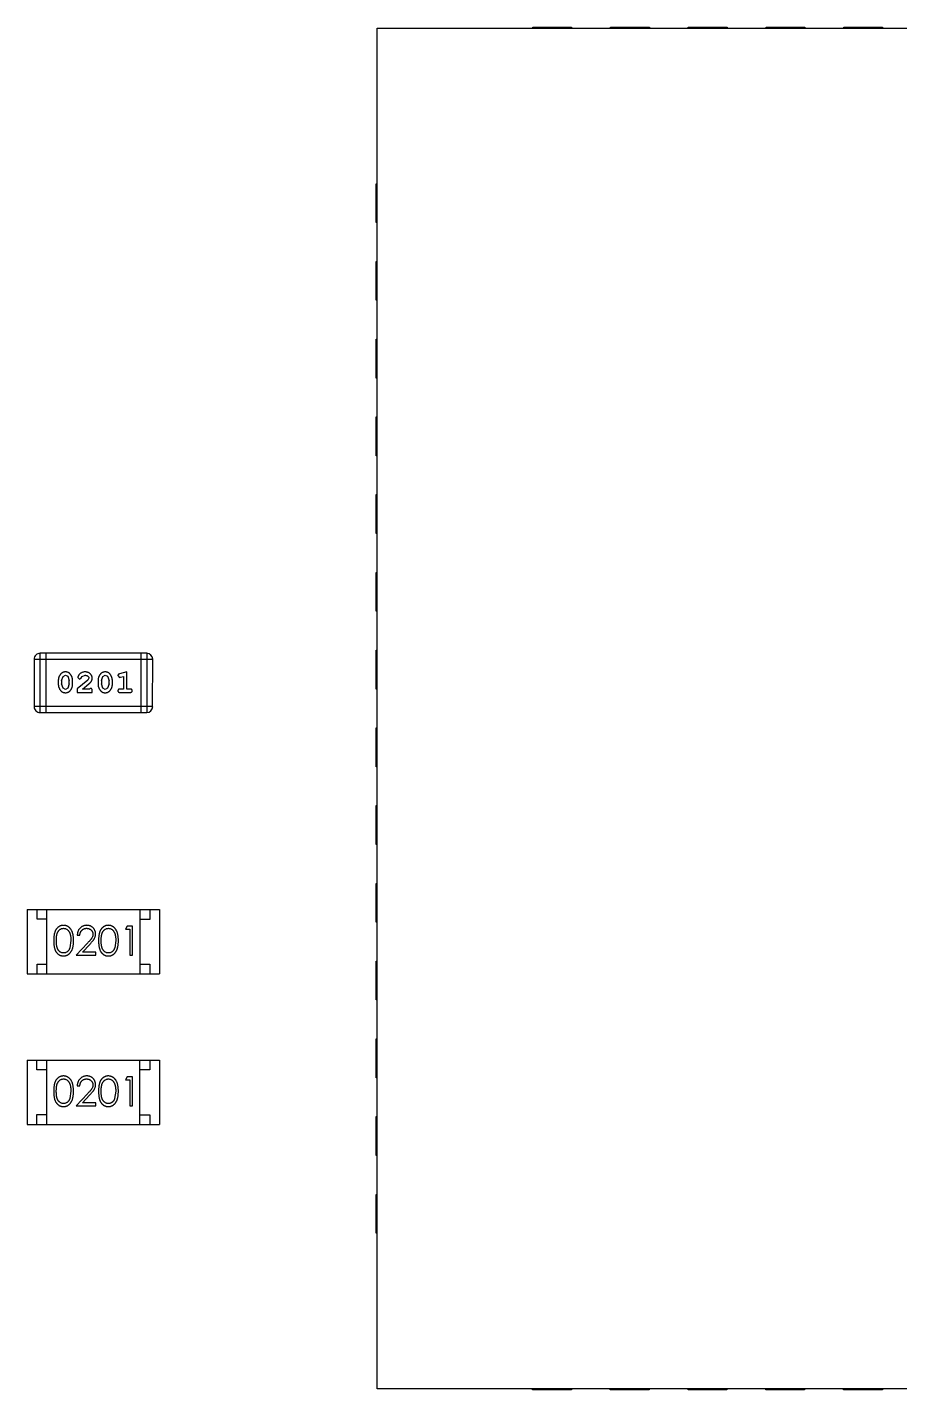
# Model space of a CAD drawing. Header units: millimetres. Extents: x 3 to 124, y -45 to 11.
# Drawn here: x 99.62 to 104.11, y -10.28 to -3.27 of the extents above; entities that cross this region are included whole.
import ezdxf

# ---------------------------------------------------------------- set-up
doc = ezdxf.new("R2010")
doc.units = ezdxf.units.MM
doc.header["$LTSCALE"] = 1.21
doc.header["$MEASUREMENT"] = 0
doc.layers.get('0').update_dxf_attribs({"linetype": 'CONTINUOUS'})

msp = doc.modelspace()

# ---------------------------------------------------------------- linework, layer by layer
at = {"color": 6, "linetype": 'Continuous'}
for p, q in [((101.4171, -10.2785), (101.4184, -3.2785)), ((101.4184, -3.2785), (108.4184, -3.2797)), ((102.2184, -3.2786), (102.2184, -3.2736)), ((102.2184, -3.2736), (102.4184, -3.2737)), ((102.4184, -3.2737), (102.4184, -3.2787)), ((102.6184, -3.2787), (102.6184, -3.2737)), ((102.6184, -3.2737), (102.8184, -3.2737)), ((102.8184, -3.2737), (102.8184, -3.2787)), ((103.0184, -3.2788), (103.0184, -3.2738)), ((103.0184, -3.2738), (103.2184, -3.2738)), ((103.2184, -3.2738), (103.2184, -3.2788)), ((103.4184, -3.2788), (103.4184, -3.2738)), ((103.4184, -3.2738), (103.6184, -3.2739)), ((103.6184, -3.2739), (103.6184, -3.2789)), ((103.8184, -3.2789), (103.8184, -3.2739)), ((103.8184, -3.2739), (104.0184, -3.2739)), ((104.0184, -3.2739), (104.0184, -3.2789)), ((101.4132, -4.2785), (101.4133, -4.0785)), ((101.4133, -4.0785), (101.4183, -4.0785)), ((101.4182, -4.2785), (101.4132, -4.2785)), ((101.4132, -4.6785), (101.4132, -4.4785)), ((101.4132, -4.4785), (101.4182, -4.4785)), ((101.4182, -4.6785), (101.4132, -4.6785)), ((101.4131, -5.0785), (101.4131, -4.8785)), ((101.4131, -4.8785), (101.4181, -4.8785)), ((101.4181, -5.0785), (101.4131, -5.0785)), ((101.413, -5.4785), (101.4131, -5.2785)), ((101.4131, -5.2785), (101.4181, -5.2785)), ((101.418, -5.4785), (101.413, -5.4785)), ((101.4129, -5.8785), (101.413, -5.6785)), ((101.413, -5.6785), (101.418, -5.6785)), ((101.4179, -5.8785), (101.4129, -5.8785)), ((101.4129, -6.2785), (101.4129, -6.0785)), ((101.4129, -6.0785), (101.4179, -6.0785)), ((101.4179, -6.2785), (101.4129, -6.2785)), ((99.6836, -6.7996), (99.6837, -6.4948)), ((100.2323, -6.4949), (99.6837, -6.4948)), ((99.7141, -6.7996), (99.7142, -6.4948)), ((100.2018, -6.4949), (100.2018, -6.7997)), ((100.2323, -6.4949), (100.2323, -6.7997)), ((101.4128, -6.6785), (101.4128, -6.4785)), ((101.4128, -6.4785), (101.4178, -6.4785)), ((99.6532, -6.5253), (99.6531, -6.7691)), ((99.6532, -6.5253), (100.2628, -6.5254)), ((100.2627, -6.7692), (100.2628, -6.5254)), ((99.7771, -6.6352), (99.7771, -6.653)), ((99.7944, -6.6355), (99.8016, -6.6137)), ((99.7944, -6.6355), (99.7944, -6.6527)), ((99.802, -6.675), (99.7944, -6.6527)), ((99.8016, -6.6137), (99.814, -6.6079)), ((99.814, -6.6079), (99.8261, -6.6132)), ((99.8261, -6.6132), (99.8337, -6.6355)), ((99.8337, -6.6527), (99.8264, -6.6745)), ((99.8337, -6.6527), (99.8337, -6.6355)), ((99.851, -6.653), (99.851, -6.6352)), ((99.9296, -6.6322), (99.8746, -6.6771)), ((99.8777, -6.6199), (99.8866, -6.6284)), ((99.8866, -6.6284), (99.895, -6.6218)), ((99.895, -6.6218), (99.9, -6.6133)), ((99.9, -6.6133), (99.9149, -6.6079)), ((99.9013, -6.6787), (99.9349, -6.6517)), ((99.9344, -6.6225), (99.9296, -6.6322)), ((99.9816, -6.6352), (99.9816, -6.653)), ((99.9989, -6.6355), (100.0061, -6.6137)), ((99.9989, -6.6355), (99.9989, -6.6527)), ((100.0065, -6.675), (99.9989, -6.6527)), ((100.0061, -6.6137), (100.0185, -6.6079)), ((100.0185, -6.6079), (100.0306, -6.6132)), ((100.0306, -6.6132), (100.0382, -6.6355)), ((100.0382, -6.6527), (100.0309, -6.6745)), ((100.0382, -6.6527), (100.0382, -6.6355)), ((100.0555, -6.653), (100.0555, -6.6353)), ((100.0838, -6.6097), (100.0917, -6.619)), ((100.0917, -6.619), (100.0971, -6.6179)), ((100.1295, -6.5907), (100.0929, -6.6005)), ((100.0971, -6.6179), (100.1121, -6.6138)), ((100.1121, -6.6138), (100.1121, -6.6787)), ((100.1294, -6.6788), (100.1295, -6.5907)), ((99.8141, -6.6803), (99.802, -6.675)), ((99.8264, -6.6745), (99.8141, -6.6803)), ((99.8746, -6.6771), (99.8746, -6.696)), ((99.8746, -6.696), (99.9517, -6.696)), ((99.9375, -6.6787), (99.9013, -6.6787)), ((99.943, -6.6756), (99.9375, -6.6787)), ((99.9517, -6.696), (99.9517, -6.6882)), ((100.0186, -6.6803), (100.0065, -6.675)), ((100.0309, -6.6745), (100.0186, -6.6803)), ((100.1121, -6.6787), (100.0948, -6.6787)), ((100.0948, -6.696), (100.1467, -6.6961)), ((100.1467, -6.6788), (100.1294, -6.6788)), ((101.4178, -6.6785), (101.4128, -6.6785)), ((100.2627, -6.7692), (99.6531, -6.7691)), ((99.6836, -6.7996), (100.2323, -6.7997)), ((101.4127, -7.0785), (101.4128, -6.8785)), ((101.4128, -6.8785), (101.4178, -6.8785)), ((101.4177, -7.0785), (101.4127, -7.0785)), ((101.4127, -7.4785), (101.4127, -7.2785)), ((101.4127, -7.2785), (101.4177, -7.2785)), ((101.4177, -7.4785), (101.4127, -7.4785)), ((101.4126, -7.8785), (101.4126, -7.6785)), ((101.4126, -7.6785), (101.4176, -7.6785)), ((99.6176, -7.8135), (99.6176, -8.1435)), ((99.6176, -7.8135), (100.2976, -7.8136)), ((99.6676, -7.8635), (99.6676, -7.8135)), ((99.7176, -8.1435), (99.7176, -7.8135)), ((100.1976, -8.1436), (100.1976, -7.8136)), ((100.2476, -7.8136), (100.2476, -7.8636)), ((100.2976, -7.8136), (100.2976, -8.1436)), ((99.7176, -7.8635), (99.6676, -7.8635)), ((100.1317, -7.8983), (100.1229, -7.9137)), ((100.1229, -7.9137), (100.146, -7.9137)), ((100.1594, -7.8983), (100.1317, -7.8983)), ((100.146, -7.9137), (100.1459, -8.0483)), ((100.1594, -8.0483), (100.1594, -7.8983)), ((100.2476, -7.8636), (100.1976, -7.8636)), ((101.4176, -7.8785), (101.4126, -7.8785)), ((99.8421, -7.9733), (99.8364, -8.011)), ((99.9272, -7.9862), (99.869, -8.0483)), ((99.8748, -7.9444), (99.8883, -7.9444)), ((100.0729, -7.9733), (100.0672, -8.011)), ((99.869, -8.0483), (99.9709, -8.0483)), ((99.9011, -8.0329), (99.9387, -7.9928)), ((99.9709, -8.0329), (99.9011, -8.0329)), ((99.9709, -8.0483), (99.9709, -8.0329)), ((100.1459, -8.0483), (100.1594, -8.0483)), ((99.6676, -8.1435), (99.6676, -8.0935)), ((99.6676, -8.0935), (99.7176, -8.0935)), ((100.1976, -8.0936), (100.2476, -8.0936)), ((100.2476, -8.0936), (100.2476, -8.1436)), ((101.4125, -8.2785), (101.4125, -8.0785)), ((101.4125, -8.0785), (101.4175, -8.0785)), ((99.6176, -8.1435), (100.2976, -8.1436)), ((101.4175, -8.2785), (101.4125, -8.2785)), ((101.4124, -8.6785), (101.4125, -8.4785)), ((101.4125, -8.4785), (101.4175, -8.4785)), ((99.6175, -8.5885), (99.6174, -8.9185)), ((99.6175, -8.5885), (100.2975, -8.5886)), ((99.6675, -8.6385), (99.6675, -8.5885)), ((99.7174, -8.9185), (99.7175, -8.5885)), ((100.1974, -8.9186), (100.1975, -8.5886)), ((100.2475, -8.5886), (100.2475, -8.6386)), ((100.2975, -8.5886), (100.2974, -8.9186)), ((99.7175, -8.6385), (99.6675, -8.6385)), ((100.1315, -8.6733), (100.1227, -8.6887)), ((100.1227, -8.6887), (100.1458, -8.6887)), ((100.1593, -8.6733), (100.1315, -8.6733)), ((100.1458, -8.6887), (100.1458, -8.8233)), ((100.1593, -8.8233), (100.1593, -8.6733)), ((100.2475, -8.6386), (100.1975, -8.6386)), ((101.4174, -8.6785), (101.4124, -8.6785)), ((99.842, -8.7482), (99.8363, -8.786)), ((99.9271, -8.7612), (99.8689, -8.8233)), ((99.8747, -8.7194), (99.8881, -8.7194)), ((100.0727, -8.7483), (100.067, -8.786)), ((99.8689, -8.8233), (99.9708, -8.8233)), ((99.901, -8.8079), (99.9385, -8.7678)), ((99.9708, -8.8079), (99.901, -8.8079)), ((99.9708, -8.8233), (99.9708, -8.8079)), ((100.1458, -8.8233), (100.1593, -8.8233)), ((99.6674, -8.9185), (99.6674, -8.8685)), ((99.6674, -8.8685), (99.7174, -8.8685)), ((100.1974, -8.8686), (100.2474, -8.8686)), ((100.2474, -8.8686), (100.2474, -8.9186)), ((101.4124, -9.0785), (101.4124, -8.8785)), ((101.4124, -8.8785), (101.4174, -8.8785)), ((99.6174, -8.9185), (100.2974, -8.9186)), ((101.4174, -9.0785), (101.4124, -9.0785)), ((101.4123, -9.4785), (101.4123, -9.2785)), ((101.4123, -9.2785), (101.4173, -9.2785)), ((101.4173, -9.4785), (101.4123, -9.4785)), ((108.4171, -10.2797), (101.4171, -10.2785)), ((102.2171, -10.2836), (102.2171, -10.2786)), ((102.4171, -10.2837), (102.2171, -10.2836)), ((102.4171, -10.2787), (102.4171, -10.2837)), ((102.6171, -10.2837), (102.6171, -10.2787)), ((102.8171, -10.2837), (102.6171, -10.2837)), ((102.8171, -10.2787), (102.8171, -10.2837)), ((103.0171, -10.2838), (103.0171, -10.2788)), ((103.2171, -10.2838), (103.0171, -10.2838)), ((103.2171, -10.2788), (103.2171, -10.2838)), ((103.4171, -10.2838), (103.4171, -10.2788)), ((103.6171, -10.2839), (103.4171, -10.2838)), ((103.6171, -10.2789), (103.6171, -10.2839)), ((103.8171, -10.2839), (103.8171, -10.2789)), ((104.0171, -10.2839), (103.8171, -10.2839)), ((104.0171, -10.2789), (104.0171, -10.2839))]:
    msp.add_line(p, q, dxfattribs=at)
for centre, start, end in [((99.6837, -6.5253), 89.98961, 179.98961), ((100.2323, -6.5254), 359.98961, 89.98961), ((99.6836, -6.7691), 179.98961, 269.98961), ((100.2323, -6.7692), 269.98961, 359.98961)]:
    msp.add_arc(centre, 0.0305, start, end, dxfattribs=at)
for points, knots in [([(99.8139, -6.5906), (99.8124, -6.5906), (99.8096, -6.5907), (99.8055, -6.5914), (99.8017, -6.5925), (99.7981, -6.5941), (99.7948, -6.5962), (99.7918, -6.5987), (99.789, -6.6017), (99.7865, -6.6051), (99.7843, -6.6086), (99.7824, -6.6123), (99.7807, -6.616), (99.7794, -6.6198), (99.7783, -6.6236), (99.7776, -6.6274), (99.7771, -6.6313), (99.7771, -6.6339), (99.7771, -6.6352)], [0, 0, 0, 0, 0.06692, 0.130834, 0.19258, 0.252759, 0.312631, 0.373411, 0.436359, 0.501894, 0.568244, 0.632472, 0.69556, 0.757163, 0.818592, 0.878885, 0.939235, 1, 1, 1, 1]), ([(99.7771, -6.653), (99.7771, -6.654), (99.7771, -6.6562), (99.7774, -6.6593), (99.7779, -6.6625), (99.7786, -6.6656), (99.7795, -6.6686), (99.7806, -6.6716), (99.7819, -6.6746), (99.7833, -6.6774), (99.7849, -6.6802), (99.7865, -6.6827), (99.7882, -6.685), (99.7898, -6.6871), (99.7915, -6.689), (99.7932, -6.6907), (99.795, -6.6921), (99.7973, -6.6937), (99.8005, -6.6953), (99.8047, -6.6966), (99.8093, -6.6974), (99.8124, -6.6975), (99.8141, -6.6976)], [0, 0, 0, 0, 0.049886, 0.09882, 0.148132, 0.19689, 0.246038, 0.295176, 0.345305, 0.395692, 0.445312, 0.491875, 0.535813, 0.577009, 0.616081, 0.652689, 0.687585, 0.720206, 0.785062, 0.85223, 0.923759, 1, 1, 1, 1]), ([(99.851, -6.6352), (99.851, -6.6341), (99.8509, -6.632), (99.8506, -6.6288), (99.8501, -6.6257), (99.8494, -6.6226), (99.8485, -6.6195), (99.8474, -6.6165), (99.8461, -6.6135), (99.8446, -6.6107), (99.843, -6.6079), (99.8414, -6.6054), (99.8397, -6.6031), (99.8381, -6.6009), (99.8363, -6.5991), (99.8346, -6.5974), (99.8329, -6.596), (99.8305, -6.5945), (99.8274, -6.5929), (99.8232, -6.5915), (99.8187, -6.5907), (99.8155, -6.5906), (99.8139, -6.5906)], [0, 0, 0, 0, 0.049855, 0.099516, 0.148482, 0.19758, 0.246804, 0.296268, 0.346517, 0.397047, 0.446826, 0.49336, 0.537801, 0.579207, 0.617974, 0.654833, 0.689171, 0.722088, 0.786392, 0.853518, 0.924186, 1, 1, 1, 1]), ([(99.8141, -6.6976), (99.8155, -6.6975), (99.8183, -6.6975), (99.8224, -6.6967), (99.8263, -6.6956), (99.8299, -6.694), (99.8332, -6.692), (99.8362, -6.6895), (99.839, -6.6866), (99.8415, -6.6832), (99.8437, -6.6796), (99.8456, -6.6759), (99.8473, -6.6722), (99.8486, -6.6684), (99.8497, -6.6646), (99.8505, -6.6608), (99.8509, -6.6569), (99.851, -6.6543), (99.851, -6.653)], [0, 0, 0, 0, 0.067217, 0.131051, 0.19272, 0.252824, 0.312745, 0.373449, 0.436041, 0.501494, 0.567761, 0.632087, 0.695096, 0.757109, 0.817993, 0.878657, 0.939311, 1, 1, 1, 1]), ([(99.915, -6.5906), (99.9133, -6.5907), (99.91, -6.5908), (99.905, -6.5916), (99.9003, -6.5931), (99.8958, -6.5951), (99.8916, -6.5975), (99.888, -6.6004), (99.8848, -6.6036), (99.8823, -6.6072), (99.8804, -6.6107), (99.8789, -6.6141), (99.878, -6.6171), (99.8778, -6.619), (99.8777, -6.6199)], [0, 0, 0, 0, 0.098286, 0.193983, 0.289056, 0.384352, 0.477435, 0.566197, 0.652355, 0.737986, 0.818188, 0.887401, 0.94802, 1, 1, 1, 1]), ([(99.9149, -6.6079), (99.9163, -6.608), (99.919, -6.608), (99.9228, -6.6089), (99.9262, -6.6103), (99.9291, -6.6122), (99.9314, -6.6145), (99.9331, -6.6169), (99.9342, -6.6196), (99.9343, -6.6215), (99.9344, -6.6225)], [0, 0, 0, 0, 0.156344, 0.299348, 0.4327, 0.561, 0.682299, 0.791883, 0.89611, 1, 1, 1, 1]), ([(99.9517, -6.6234), (99.9516, -6.6223), (99.9516, -6.6201), (99.9511, -6.6168), (99.9503, -6.6137), (99.9492, -6.6108), (99.9477, -6.6079), (99.9459, -6.6052), (99.9438, -6.6026), (99.9414, -6.6002), (99.9388, -6.5979), (99.9359, -6.596), (99.9329, -6.5943), (99.9297, -6.5929), (99.9262, -6.5919), (99.9227, -6.5911), (99.9189, -6.5907), (99.9163, -6.5906), (99.915, -6.5906)], [0, 0, 0, 0, 0.060981, 0.120256, 0.178148, 0.236115, 0.293993, 0.352864, 0.413358, 0.476056, 0.539296, 0.602396, 0.665116, 0.728325, 0.792919, 0.859317, 0.928302, 1, 1, 1, 1]), ([(99.9349, -6.6517), (99.9358, -6.6509), (99.9375, -6.6494), (99.9399, -6.6472), (99.942, -6.6451), (99.9438, -6.6431), (99.9454, -6.6412), (99.9468, -6.6395), (99.9479, -6.6378), (99.949, -6.6358), (99.9501, -6.6332), (99.951, -6.6301), (99.9516, -6.6268), (99.9516, -6.6245), (99.9517, -6.6234)], [0, 0, 0, 0, 0.103002, 0.197728, 0.285279, 0.365235, 0.437224, 0.502446, 0.560545, 0.611446, 0.707576, 0.80349, 0.900532, 1, 1, 1, 1]), ([(100.0184, -6.5906), (100.0169, -6.5907), (100.0141, -6.5907), (100.01, -6.5915), (100.0062, -6.5926), (100.0026, -6.5942), (99.9993, -6.5962), (99.9963, -6.5987), (99.9935, -6.6017), (99.991, -6.6051), (99.9888, -6.6087), (99.9869, -6.6124), (99.9852, -6.6161), (99.9839, -6.6198), (99.9828, -6.6236), (99.9821, -6.6275), (99.9816, -6.6313), (99.9816, -6.6339), (99.9816, -6.6352)], [0, 0, 0, 0, 0.06692, 0.130834, 0.19258, 0.252759, 0.312631, 0.373411, 0.436359, 0.501894, 0.568244, 0.632472, 0.69556, 0.757163, 0.818592, 0.878885, 0.939235, 1, 1, 1, 1]), ([(99.9816, -6.653), (99.9816, -6.6541), (99.9816, -6.6562), (99.9819, -6.6594), (99.9824, -6.6625), (99.9831, -6.6656), (99.984, -6.6686), (99.9851, -6.6716), (99.9864, -6.6746), (99.9878, -6.6775), (99.9894, -6.6802), (99.991, -6.6827), (99.9927, -6.6851), (99.9943, -6.6872), (99.996, -6.689), (99.9977, -6.6907), (99.9995, -6.6921), (100.0018, -6.6937), (100.005, -6.6953), (100.0092, -6.6966), (100.0138, -6.6975), (100.017, -6.6976), (100.0186, -6.6976)], [0, 0, 0, 0, 0.049886, 0.09882, 0.148132, 0.19689, 0.246038, 0.295176, 0.345305, 0.395692, 0.445312, 0.491875, 0.535813, 0.577009, 0.616081, 0.652689, 0.687585, 0.720206, 0.785062, 0.85223, 0.923759, 1, 1, 1, 1]), ([(100.0555, -6.6353), (100.0555, -6.6342), (100.0554, -6.632), (100.0552, -6.6288), (100.0546, -6.6257), (100.0539, -6.6226), (100.053, -6.6196), (100.0519, -6.6165), (100.0506, -6.6136), (100.0491, -6.6107), (100.0475, -6.608), (100.0459, -6.6054), (100.0442, -6.6031), (100.0426, -6.601), (100.0409, -6.5991), (100.0392, -6.5975), (100.0374, -6.5961), (100.0351, -6.5945), (100.0319, -6.5929), (100.0277, -6.5916), (100.0232, -6.5908), (100.02, -6.5907), (100.0184, -6.5906)], [0, 0, 0, 0, 0.049855, 0.099516, 0.148482, 0.19758, 0.246804, 0.296268, 0.346517, 0.397047, 0.446826, 0.49336, 0.537801, 0.579207, 0.617974, 0.654833, 0.689171, 0.722088, 0.786392, 0.853518, 0.924186, 1, 1, 1, 1]), ([(100.0186, -6.6976), (100.02, -6.6976), (100.0229, -6.6975), (100.027, -6.6968), (100.0308, -6.6957), (100.0344, -6.6941), (100.0377, -6.6921), (100.0407, -6.6895), (100.0435, -6.6866), (100.046, -6.6832), (100.0482, -6.6796), (100.0501, -6.6759), (100.0518, -6.6722), (100.0532, -6.6685), (100.0542, -6.6646), (100.055, -6.6608), (100.0554, -6.6569), (100.0555, -6.6543), (100.0555, -6.653)], [0, 0, 0, 0, 0.067217, 0.131051, 0.19272, 0.252824, 0.312745, 0.373449, 0.436041, 0.501494, 0.567761, 0.632087, 0.695096, 0.757109, 0.817993, 0.878657, 0.939311, 1, 1, 1, 1]), ([(100.0929, -6.6005), (100.092, -6.6008), (100.0905, -6.6013), (100.0884, -6.6021), (100.0867, -6.603), (100.0856, -6.604), (100.0848, -6.6052), (100.0842, -6.6066), (100.0839, -6.6081), (100.0838, -6.6091), (100.0838, -6.6097)], [0, 0, 0, 0, 0.187321, 0.344927, 0.475328, 0.579604, 0.674244, 0.773631, 0.882025, 1, 1, 1, 1]), ([(99.9517, -6.6882), (99.9516, -6.6871), (99.9516, -6.6851), (99.9512, -6.6824), (99.9505, -6.6802), (99.9494, -6.6784), (99.9481, -6.6771), (99.9466, -6.6762), (99.9449, -6.6757), (99.9437, -6.6756), (99.943, -6.6756)], [0, 0, 0, 0, 0.1844, 0.34094, 0.473574, 0.586824, 0.690029, 0.789175, 0.890445, 1, 1, 1, 1]), ([(100.0948, -6.6787), (100.0939, -6.6788), (100.0922, -6.6788), (100.0899, -6.6793), (100.088, -6.68), (100.0864, -6.6811), (100.0853, -6.6824), (100.0844, -6.6839), (100.0839, -6.6856), (100.0838, -6.6868), (100.0838, -6.6874)], [0, 0, 0, 0, 0.169102, 0.317658, 0.446239, 0.563118, 0.671828, 0.776546, 0.884858, 1, 1, 1, 1]), ([(100.0838, -6.6874), (100.0838, -6.688), (100.0839, -6.6892), (100.0844, -6.6909), (100.0852, -6.6924), (100.0864, -6.6937), (100.088, -6.6948), (100.0899, -6.6955), (100.0922, -6.696), (100.0939, -6.696), (100.0948, -6.696)], [0, 0, 0, 0, 0.115051, 0.223278, 0.329269, 0.437893, 0.554681, 0.682591, 0.83103, 1, 1, 1, 1]), ([(100.1577, -6.6874), (100.1577, -6.6868), (100.1577, -6.6856), (100.1572, -6.6839), (100.1563, -6.6824), (100.1551, -6.6811), (100.1536, -6.68), (100.1516, -6.6793), (100.1493, -6.6788), (100.1476, -6.6788), (100.1467, -6.6788)], [0, 0, 0, 0, 0.11517, 0.223509, 0.328254, 0.438012, 0.553651, 0.682263, 0.830856, 1, 1, 1, 1]), ([(100.1467, -6.6961), (100.1476, -6.696), (100.1493, -6.696), (100.1516, -6.6955), (100.1536, -6.6948), (100.1551, -6.6937), (100.1563, -6.6924), (100.1571, -6.6909), (100.1577, -6.6892), (100.1577, -6.688), (100.1577, -6.6874)], [0, 0, 0, 0, 0.169012, 0.317488, 0.445429, 0.560977, 0.67065, 0.776666, 0.88492, 1, 1, 1, 1]), ([(99.8038, -7.8944), (99.8026, -7.8944), (99.8003, -7.8945), (99.7968, -7.8949), (99.7935, -7.8955), (99.7902, -7.8965), (99.787, -7.8976), (99.7838, -7.8991), (99.7808, -7.9008), (99.7779, -7.9027), (99.7751, -7.905), (99.7724, -7.9074), (99.7699, -7.9101), (99.7676, -7.9131), (99.7654, -7.9163), (99.7634, -7.9197), (99.7616, -7.9234), (99.7599, -7.9274), (99.7584, -7.9317), (99.7572, -7.9364), (99.756, -7.9415), (99.7552, -7.9471), (99.7545, -7.953), (99.754, -7.9594), (99.7537, -7.9662), (99.7537, -7.9709), (99.7536, -7.9733)], [0, 0, 0, 0, 0.033742, 0.066533, 0.099153, 0.13154, 0.164087, 0.196563, 0.229707, 0.263315, 0.297504, 0.331686, 0.366482, 0.4021, 0.438958, 0.476748, 0.515985, 0.556589, 0.599519, 0.645765, 0.695487, 0.748721, 0.805687, 0.866754, 0.931405, 1, 1, 1, 1]), ([(99.7671, -7.9732), (99.7671, -7.9712), (99.7671, -7.9673), (99.7674, -7.9617), (99.7677, -7.9564), (99.7682, -7.9515), (99.7688, -7.9469), (99.7697, -7.9428), (99.7706, -7.9391), (99.7717, -7.9356), (99.7729, -7.9325), (99.7743, -7.9296), (99.7758, -7.9269), (99.7774, -7.9244), (99.7791, -7.9221), (99.781, -7.92), (99.7831, -7.918), (99.7859, -7.9158), (99.7897, -7.9134), (99.7944, -7.9113), (99.7993, -7.91), (99.8026, -7.9099), (99.8043, -7.9098)], [0, 0, 0, 0, 0.073302, 0.142286, 0.206253, 0.266017, 0.321612, 0.372532, 0.419497, 0.462398, 0.502825, 0.541489, 0.579034, 0.615143, 0.650298, 0.684912, 0.718701, 0.752189, 0.817245, 0.879117, 0.939613, 1, 1, 1, 1]), ([(99.8556, -7.9733), (99.8555, -7.971), (99.8555, -7.9665), (99.8552, -7.96), (99.8547, -7.9538), (99.8539, -7.9479), (99.853, -7.9424), (99.8518, -7.9373), (99.8504, -7.9326), (99.8488, -7.9281), (99.847, -7.9241), (99.8451, -7.9202), (99.8429, -7.9167), (99.8407, -7.9133), (99.8383, -7.9103), (99.8357, -7.9075), (99.833, -7.905), (99.8301, -7.9028), (99.8272, -7.9008), (99.8241, -7.8991), (99.8209, -7.8976), (99.8176, -7.8965), (99.8143, -7.8955), (99.8109, -7.8949), (99.8074, -7.8945), (99.805, -7.8944), (99.8038, -7.8944)], [0, 0, 0, 0, 0.065278, 0.127205, 0.186168, 0.241675, 0.294115, 0.343609, 0.390387, 0.434463, 0.476646, 0.517002, 0.555936, 0.593716, 0.630057, 0.665601, 0.700745, 0.734917, 0.768681, 0.802087, 0.834849, 0.867433, 0.900138, 0.932806, 0.966212, 1, 1, 1, 1]), ([(99.8043, -7.9098), (99.8059, -7.9099), (99.8092, -7.91), (99.814, -7.9113), (99.8187, -7.9134), (99.8224, -7.9158), (99.8253, -7.9181), (99.8273, -7.9201), (99.8293, -7.9223), (99.8311, -7.9248), (99.8328, -7.9275), (99.8343, -7.9304), (99.8358, -7.9336), (99.8371, -7.937), (99.8383, -7.9407), (99.8394, -7.9446), (99.8402, -7.9488), (99.8409, -7.9532), (99.8414, -7.9579), (99.8419, -7.9628), (99.842, -7.9679), (99.8421, -7.9715), (99.8421, -7.9733)], [0, 0, 0, 0, 0.059689, 0.119507, 0.181075, 0.246162, 0.279894, 0.314468, 0.350403, 0.387474, 0.426147, 0.466624, 0.508745, 0.553328, 0.600058, 0.649177, 0.700552, 0.754894, 0.811825, 0.871514, 0.934319, 1, 1, 1, 1]), ([(99.9237, -7.8944), (99.9221, -7.8945), (99.9188, -7.8945), (99.9139, -7.8952), (99.9093, -7.8963), (99.9049, -7.8978), (99.9007, -7.8999), (99.8966, -7.9023), (99.8928, -7.9051), (99.8893, -7.9084), (99.886, -7.912), (99.8831, -7.9159), (99.8807, -7.9201), (99.8787, -7.9245), (99.877, -7.9291), (99.8759, -7.934), (99.8751, -7.9391), (99.8749, -7.9426), (99.8748, -7.9444)], [0, 0, 0, 0, 0.06445, 0.126725, 0.187421, 0.247417, 0.306749, 0.366595, 0.427749, 0.490235, 0.553031, 0.614805, 0.676505, 0.738096, 0.801021, 0.864897, 0.931209, 1, 1, 1, 1]), ([(99.8883, -7.9444), (99.8884, -7.9431), (99.8886, -7.9405), (99.8894, -7.9367), (99.8903, -7.9331), (99.8916, -7.9298), (99.8931, -7.9267), (99.8948, -7.9239), (99.8968, -7.9212), (99.8991, -7.9189), (99.9015, -7.9167), (99.9042, -7.9149), (99.9069, -7.9133), (99.9099, -7.912), (99.9129, -7.911), (99.9162, -7.9103), (99.9196, -7.9099), (99.9219, -7.9098), (99.923, -7.9098)], [0, 0, 0, 0, 0.073648, 0.143686, 0.210962, 0.275557, 0.338064, 0.399311, 0.4594, 0.51934, 0.579024, 0.637809, 0.695959, 0.754122, 0.813113, 0.873453, 0.935561, 1, 1, 1, 1]), ([(99.923, -7.9098), (99.9242, -7.9098), (99.9264, -7.9099), (99.9296, -7.9103), (99.9327, -7.911), (99.9357, -7.912), (99.9385, -7.9133), (99.9412, -7.9148), (99.9438, -7.9167), (99.9462, -7.9188), (99.9484, -7.921), (99.9503, -7.9235), (99.9519, -7.926), (99.9533, -7.9286), (99.9543, -7.9314), (99.955, -7.9342), (99.9555, -7.9372), (99.9555, -7.9392), (99.9556, -7.9402)], [0, 0, 0, 0, 0.068027, 0.133505, 0.19695, 0.26027, 0.322741, 0.384982, 0.448465, 0.513424, 0.578224, 0.640011, 0.700094, 0.760067, 0.819012, 0.877878, 0.938035, 1, 1, 1, 1]), ([(99.969, -7.939), (99.969, -7.9375), (99.9689, -7.9346), (99.9683, -7.9303), (99.9673, -7.9262), (99.966, -7.9221), (99.9642, -7.9183), (99.962, -7.9146), (99.9595, -7.911), (99.9565, -7.9077), (99.9533, -7.9045), (99.9498, -7.9019), (99.9461, -7.8996), (99.9421, -7.8976), (99.9378, -7.8962), (99.9333, -7.8952), (99.9286, -7.8945), (99.9254, -7.8945), (99.9237, -7.8944)], [0, 0, 0, 0, 0.06271, 0.123347, 0.183401, 0.242828, 0.302097, 0.36242, 0.423725, 0.487032, 0.550491, 0.612709, 0.674265, 0.73617, 0.799211, 0.863483, 0.930525, 1, 1, 1, 1]), ([(100.0346, -7.8944), (100.0334, -7.8945), (100.0311, -7.8945), (100.0276, -7.8949), (100.0242, -7.8956), (100.0209, -7.8965), (100.0177, -7.8977), (100.0146, -7.8991), (100.0116, -7.9008), (100.0086, -7.9028), (100.0058, -7.905), (100.0031, -7.9075), (100.0007, -7.9102), (99.9984, -7.9131), (99.9962, -7.9163), (99.9942, -7.9198), (99.9924, -7.9235), (99.9907, -7.9275), (99.9892, -7.9318), (99.9879, -7.9365), (99.9868, -7.9416), (99.986, -7.9471), (99.9853, -7.9531), (99.9848, -7.9595), (99.9845, -7.9663), (99.9844, -7.9709), (99.9844, -7.9733)], [0, 0, 0, 0, 0.033742, 0.066533, 0.099153, 0.13154, 0.164087, 0.196563, 0.229707, 0.263315, 0.297504, 0.331686, 0.366482, 0.4021, 0.438958, 0.476748, 0.515985, 0.556589, 0.599519, 0.645765, 0.695487, 0.748721, 0.805687, 0.866754, 0.931405, 1, 1, 1, 1]), ([(99.9979, -7.9733), (99.9979, -7.9713), (99.9979, -7.9674), (99.9982, -7.9617), (99.9985, -7.9564), (99.999, -7.9515), (99.9996, -7.947), (100.0004, -7.9429), (100.0013, -7.9391), (100.0024, -7.9357), (100.0037, -7.9326), (100.005, -7.9297), (100.0065, -7.927), (100.0082, -7.9245), (100.0099, -7.9221), (100.0118, -7.92), (100.0138, -7.9181), (100.0167, -7.9158), (100.0204, -7.9135), (100.0251, -7.9113), (100.03, -7.9101), (100.0334, -7.9099), (100.035, -7.9098)], [0, 0, 0, 0, 0.073302, 0.142286, 0.206253, 0.266017, 0.321612, 0.372532, 0.419497, 0.462398, 0.502825, 0.541489, 0.579034, 0.615143, 0.650298, 0.684912, 0.718701, 0.752189, 0.817245, 0.879117, 0.939613, 1, 1, 1, 1]), ([(100.0863, -7.9734), (100.0863, -7.9711), (100.0863, -7.9666), (100.086, -7.96), (100.0854, -7.9538), (100.0847, -7.9479), (100.0837, -7.9425), (100.0826, -7.9373), (100.0812, -7.9326), (100.0796, -7.9282), (100.0777, -7.9241), (100.0758, -7.9202), (100.0737, -7.9167), (100.0715, -7.9134), (100.0691, -7.9104), (100.0665, -7.9076), (100.0638, -7.9051), (100.0609, -7.9028), (100.0579, -7.9008), (100.0548, -7.8991), (100.0517, -7.8977), (100.0484, -7.8965), (100.0451, -7.8956), (100.0416, -7.8949), (100.0381, -7.8945), (100.0358, -7.8945), (100.0346, -7.8944)], [0, 0, 0, 0, 0.065278, 0.127205, 0.186168, 0.241675, 0.294115, 0.343609, 0.390387, 0.434463, 0.476646, 0.517002, 0.555936, 0.593716, 0.630057, 0.665601, 0.700745, 0.734917, 0.768681, 0.802087, 0.834849, 0.867433, 0.900138, 0.932806, 0.966212, 1, 1, 1, 1]), ([(100.035, -7.9098), (100.0367, -7.9099), (100.0399, -7.9101), (100.0448, -7.9113), (100.0495, -7.9135), (100.0532, -7.9158), (100.0561, -7.9181), (100.0581, -7.9201), (100.0601, -7.9223), (100.0619, -7.9248), (100.0636, -7.9275), (100.0651, -7.9305), (100.0666, -7.9336), (100.0679, -7.9371), (100.069, -7.9407), (100.0701, -7.9446), (100.0709, -7.9488), (100.0717, -7.9532), (100.0722, -7.9579), (100.0726, -7.9628), (100.0728, -7.968), (100.0728, -7.9715), (100.0729, -7.9733)], [0, 0, 0, 0, 0.059689, 0.119507, 0.181075, 0.246162, 0.279894, 0.314468, 0.350403, 0.387474, 0.426147, 0.466624, 0.508745, 0.553328, 0.600058, 0.649177, 0.700552, 0.754894, 0.811825, 0.871514, 0.934319, 1, 1, 1, 1]), ([(99.7536, -7.9733), (99.7537, -7.9757), (99.7537, -7.9803), (99.754, -7.9871), (99.7545, -7.9934), (99.7552, -7.9994), (99.7561, -8.0049), (99.7572, -8.0101), (99.7585, -8.0148), (99.76, -8.0191), (99.7617, -8.0231), (99.7635, -8.0268), (99.7656, -8.0303), (99.7677, -8.0335), (99.77, -8.0365), (99.7725, -8.0392), (99.7752, -8.0417), (99.778, -8.0439), (99.7809, -8.0458), (99.7839, -8.0475), (99.787, -8.0489), (99.7902, -8.05), (99.7934, -8.051), (99.7968, -8.0516), (99.8003, -8.052), (99.8026, -8.0521), (99.8038, -8.0521)], [0, 0, 0, 0, 0.068113, 0.132564, 0.193427, 0.250218, 0.303569, 0.353576, 0.400235, 0.443586, 0.484619, 0.524292, 0.56238, 0.599049, 0.63494, 0.669782, 0.704009, 0.737842, 0.771098, 0.803896, 0.836415, 0.868639, 0.900715, 0.933378, 0.966213, 1, 1, 1, 1]), ([(99.8042, -8.0367), (99.8026, -8.0366), (99.7993, -8.0365), (99.7944, -8.0352), (99.7897, -8.0331), (99.7859, -8.0307), (99.783, -8.0284), (99.781, -8.0265), (99.7791, -8.0243), (99.7773, -8.022), (99.7757, -8.0195), (99.7742, -8.0168), (99.7729, -8.0139), (99.7716, -8.0108), (99.7705, -8.0074), (99.7696, -8.0036), (99.7689, -7.9995), (99.7682, -7.9949), (99.7677, -7.9901), (99.7674, -7.9848), (99.7671, -7.9791), (99.7671, -7.9752), (99.7671, -7.9732)], [0, 0, 0, 0, 0.060034, 0.120278, 0.182348, 0.247919, 0.281641, 0.315701, 0.350322, 0.385703, 0.421819, 0.459196, 0.497866, 0.538301, 0.58121, 0.628183, 0.679403, 0.734699, 0.794074, 0.858416, 0.927049, 1, 1, 1, 1]), ([(99.8038, -8.0521), (99.805, -8.0521), (99.8073, -8.052), (99.8109, -8.0516), (99.8143, -8.0509), (99.8176, -8.05), (99.8209, -8.0488), (99.8241, -8.0474), (99.8272, -8.0456), (99.8302, -8.0436), (99.8331, -8.0414), (99.8358, -8.0388), (99.8384, -8.0361), (99.8408, -8.033), (99.8431, -8.0297), (99.8452, -8.0261), (99.8471, -8.0223), (99.8489, -8.0183), (99.8505, -8.0139), (99.8518, -8.0091), (99.853, -8.0041), (99.8539, -7.9986), (99.8546, -7.9928), (99.8552, -7.9866), (99.8555, -7.9801), (99.8555, -7.9756), (99.8556, -7.9733)], [0, 0, 0, 0, 0.033824, 0.067298, 0.10028, 0.133019, 0.165736, 0.198792, 0.232372, 0.266409, 0.301016, 0.336196, 0.371972, 0.408574, 0.446394, 0.485225, 0.525372, 0.567224, 0.611081, 0.65775, 0.70702, 0.759235, 0.814484, 0.873227, 0.934937, 1, 1, 1, 1]), ([(99.9556, -7.9402), (99.9555, -7.9418), (99.9554, -7.9451), (99.9543, -7.9499), (99.9526, -7.9545), (99.9507, -7.9583), (99.9486, -7.9614), (99.9467, -7.9641), (99.9444, -7.9671), (99.9417, -7.9703), (99.9386, -7.9739), (99.9352, -7.9777), (99.9313, -7.9819), (99.9286, -7.9847), (99.9272, -7.9862)], [0, 0, 0, 0, 0.088014, 0.174976, 0.2638, 0.355443, 0.406413, 0.465519, 0.533076, 0.609353, 0.693899, 0.787171, 0.889197, 1, 1, 1, 1]), ([(99.9387, -7.9928), (99.9401, -7.9913), (99.9429, -7.9883), (99.9468, -7.984), (99.9504, -7.9798), (99.9536, -7.976), (99.9564, -7.9723), (99.9589, -7.969), (99.961, -7.9658), (99.9633, -7.962), (99.9657, -7.9572), (99.9676, -7.9513), (99.9688, -7.9453), (99.969, -7.9411), (99.969, -7.939)], [0, 0, 0, 0, 0.09953, 0.192079, 0.277712, 0.357454, 0.429648, 0.495771, 0.555538, 0.608657, 0.707578, 0.804328, 0.901298, 1, 1, 1, 1]), ([(99.9844, -7.9733), (99.9844, -7.9757), (99.9844, -7.9804), (99.9848, -7.9871), (99.9852, -7.9935), (99.986, -7.9994), (99.9869, -8.005), (99.9879, -8.0101), (99.9893, -8.0148), (99.9908, -8.0192), (99.9925, -8.0232), (99.9943, -8.0269), (99.9963, -8.0304), (99.9985, -8.0336), (100.0008, -8.0365), (100.0033, -8.0393), (100.0059, -8.0417), (100.0087, -8.0439), (100.0116, -8.0458), (100.0147, -8.0475), (100.0177, -8.049), (100.0209, -8.0501), (100.0242, -8.051), (100.0276, -8.0517), (100.031, -8.0521), (100.0334, -8.0521), (100.0345, -8.0521)], [0, 0, 0, 0, 0.068113, 0.132564, 0.193427, 0.250218, 0.303569, 0.353576, 0.400235, 0.443586, 0.484619, 0.524292, 0.56238, 0.599049, 0.63494, 0.669782, 0.704009, 0.737842, 0.771098, 0.803896, 0.836415, 0.868639, 0.900715, 0.933378, 0.966213, 1, 1, 1, 1]), ([(100.035, -8.0367), (100.0333, -8.0367), (100.03, -8.0365), (100.0252, -8.0352), (100.0204, -8.0331), (100.0167, -8.0307), (100.0138, -8.0284), (100.0118, -8.0265), (100.0099, -8.0244), (100.0081, -8.0221), (100.0065, -8.0195), (100.005, -8.0168), (100.0036, -8.0139), (100.0024, -8.0108), (100.0013, -8.0074), (100.0004, -8.0036), (99.9996, -7.9995), (99.999, -7.995), (99.9985, -7.9901), (99.9981, -7.9848), (99.9979, -7.9792), (99.9979, -7.9753), (99.9979, -7.9733)], [0, 0, 0, 0, 0.060034, 0.120278, 0.182348, 0.247919, 0.281641, 0.315701, 0.350322, 0.385703, 0.421819, 0.459196, 0.497866, 0.538301, 0.58121, 0.628183, 0.679403, 0.734699, 0.794074, 0.858416, 0.927049, 1, 1, 1, 1]), ([(100.0345, -8.0521), (100.0357, -8.0521), (100.0381, -8.0521), (100.0416, -8.0516), (100.0451, -8.051), (100.0484, -8.0501), (100.0517, -8.0488), (100.0549, -8.0474), (100.058, -8.0456), (100.061, -8.0437), (100.0639, -8.0414), (100.0666, -8.0389), (100.0692, -8.0361), (100.0716, -8.0331), (100.0739, -8.0298), (100.0759, -8.0262), (100.0779, -8.0224), (100.0796, -8.0183), (100.0813, -8.0139), (100.0826, -8.0092), (100.0838, -8.0041), (100.0847, -7.9986), (100.0854, -7.9928), (100.086, -7.9867), (100.0862, -7.9801), (100.0863, -7.9757), (100.0863, -7.9734)], [0, 0, 0, 0, 0.033824, 0.067298, 0.10028, 0.133019, 0.165736, 0.198792, 0.232372, 0.266409, 0.301016, 0.336196, 0.371972, 0.408574, 0.446394, 0.485225, 0.525372, 0.567224, 0.611081, 0.65775, 0.70702, 0.759235, 0.814484, 0.873227, 0.934937, 1, 1, 1, 1]), ([(99.8364, -8.011), (99.836, -8.012), (99.8353, -8.0141), (99.8339, -8.017), (99.8325, -8.0197), (99.8309, -8.0222), (99.8291, -8.0245), (99.8273, -8.0267), (99.8253, -8.0286), (99.8225, -8.0308), (99.8188, -8.0332), (99.8141, -8.0352), (99.8092, -8.0365), (99.8059, -8.0366), (99.8042, -8.0367)], [0, 0, 0, 0, 0.075949, 0.148549, 0.218996, 0.286119, 0.351826, 0.416074, 0.478265, 0.540325, 0.660405, 0.774606, 0.887187, 1, 1, 1, 1]), ([(100.0672, -8.011), (100.0668, -8.0121), (100.066, -8.0141), (100.0647, -8.017), (100.0632, -8.0198), (100.0616, -8.0223), (100.0599, -8.0246), (100.058, -8.0267), (100.056, -8.0286), (100.0532, -8.0309), (100.0495, -8.0332), (100.0448, -8.0352), (100.04, -8.0365), (100.0367, -8.0367), (100.035, -8.0367)], [0, 0, 0, 0, 0.075949, 0.148549, 0.218996, 0.286119, 0.351826, 0.416074, 0.478265, 0.540325, 0.660405, 0.774606, 0.887187, 1, 1, 1, 1]), ([(99.8037, -8.6694), (99.8025, -8.6694), (99.8001, -8.6695), (99.7967, -8.6699), (99.7933, -8.6705), (99.79, -8.6715), (99.7868, -8.6726), (99.7837, -8.6741), (99.7807, -8.6758), (99.7777, -8.6777), (99.7749, -8.68), (99.7722, -8.6824), (99.7698, -8.6851), (99.7674, -8.6881), (99.7653, -8.6913), (99.7633, -8.6947), (99.7614, -8.6984), (99.7598, -8.7024), (99.7583, -8.7067), (99.757, -8.7114), (99.7559, -8.7165), (99.755, -8.7221), (99.7544, -8.728), (99.7538, -8.7344), (99.7535, -8.7412), (99.7535, -8.7459), (99.7535, -8.7483)], [0, 0, 0, 0, 0.033742, 0.066533, 0.099153, 0.13154, 0.164087, 0.196563, 0.229707, 0.263315, 0.297504, 0.331686, 0.366482, 0.4021, 0.438958, 0.476748, 0.515985, 0.556589, 0.599519, 0.645765, 0.695487, 0.748721, 0.805687, 0.866754, 0.931405, 1, 1, 1, 1]), ([(99.767, -8.7482), (99.767, -8.7462), (99.767, -8.7423), (99.7672, -8.7367), (99.7676, -8.7314), (99.7681, -8.7265), (99.7687, -8.7219), (99.7695, -8.7178), (99.7704, -8.714), (99.7715, -8.7106), (99.7728, -8.7075), (99.7741, -8.7046), (99.7756, -8.7019), (99.7773, -8.6994), (99.779, -8.6971), (99.7809, -8.695), (99.7829, -8.693), (99.7858, -8.6908), (99.7895, -8.6884), (99.7942, -8.6863), (99.7991, -8.685), (99.8025, -8.6849), (99.8041, -8.6848)], [0, 0, 0, 0, 0.073302, 0.142286, 0.206253, 0.266017, 0.321612, 0.372532, 0.419497, 0.462398, 0.502825, 0.541489, 0.579034, 0.615143, 0.650298, 0.684912, 0.718701, 0.752189, 0.817245, 0.879117, 0.939613, 1, 1, 1, 1]), ([(99.8554, -8.7483), (99.8554, -8.746), (99.8553, -8.7415), (99.8551, -8.7349), (99.8545, -8.7287), (99.8538, -8.7229), (99.8528, -8.7174), (99.8517, -8.7123), (99.8502, -8.7076), (99.8487, -8.7031), (99.8468, -8.699), (99.8449, -8.6952), (99.8428, -8.6917), (99.8406, -8.6883), (99.8381, -8.6853), (99.8356, -8.6825), (99.8329, -8.68), (99.83, -8.6778), (99.827, -8.6758), (99.8239, -8.6741), (99.8208, -8.6726), (99.8175, -8.6715), (99.8142, -8.6705), (99.8107, -8.6699), (99.8072, -8.6695), (99.8049, -8.6694), (99.8037, -8.6694)], [0, 0, 0, 0, 0.065278, 0.127205, 0.186168, 0.241675, 0.294115, 0.343609, 0.390387, 0.434463, 0.476646, 0.517002, 0.555936, 0.593716, 0.630057, 0.665601, 0.700745, 0.734917, 0.768681, 0.802087, 0.834849, 0.867433, 0.900138, 0.932806, 0.966212, 1, 1, 1, 1]), ([(99.8041, -8.6848), (99.8058, -8.6849), (99.809, -8.685), (99.8139, -8.6863), (99.8186, -8.6884), (99.8223, -8.6908), (99.8252, -8.6931), (99.8272, -8.6951), (99.8292, -8.6973), (99.831, -8.6998), (99.8327, -8.7025), (99.8342, -8.7054), (99.8357, -8.7086), (99.837, -8.712), (99.8381, -8.7157), (99.8392, -8.7196), (99.84, -8.7238), (99.8408, -8.7282), (99.8413, -8.7328), (99.8417, -8.7378), (99.8419, -8.7429), (99.8419, -8.7464), (99.842, -8.7482)], [0, 0, 0, 0, 0.059689, 0.119507, 0.181075, 0.246162, 0.279894, 0.314468, 0.350403, 0.387474, 0.426147, 0.466624, 0.508745, 0.553328, 0.600058, 0.649177, 0.700552, 0.754894, 0.811825, 0.871514, 0.934319, 1, 1, 1, 1]), ([(99.9236, -8.6694), (99.9219, -8.6695), (99.9186, -8.6695), (99.9138, -8.6702), (99.9092, -8.6713), (99.9047, -8.6728), (99.9005, -8.6749), (99.8965, -8.6773), (99.8927, -8.6801), (99.8891, -8.6834), (99.8859, -8.687), (99.883, -8.6909), (99.8805, -8.6951), (99.8785, -8.6995), (99.8769, -8.7041), (99.8757, -8.709), (99.8749, -8.7141), (99.8747, -8.7176), (99.8747, -8.7194)], [0, 0, 0, 0, 0.06445, 0.126725, 0.187421, 0.247417, 0.306749, 0.366595, 0.427749, 0.490235, 0.553031, 0.614805, 0.676505, 0.738096, 0.801021, 0.864897, 0.931209, 1, 1, 1, 1]), ([(99.8881, -8.7194), (99.8882, -8.7181), (99.8885, -8.7155), (99.8892, -8.7117), (99.8902, -8.7081), (99.8914, -8.7048), (99.8929, -8.7017), (99.8947, -8.6989), (99.8967, -8.6962), (99.8989, -8.6939), (99.9014, -8.6917), (99.904, -8.6899), (99.9068, -8.6883), (99.9097, -8.687), (99.9128, -8.686), (99.916, -8.6853), (99.9194, -8.6849), (99.9217, -8.6848), (99.9229, -8.6848)], [0, 0, 0, 0, 0.073648, 0.143686, 0.210962, 0.275557, 0.338064, 0.399311, 0.4594, 0.51934, 0.579024, 0.637809, 0.695959, 0.754122, 0.813113, 0.873453, 0.935561, 1, 1, 1, 1]), ([(99.9229, -8.6848), (99.924, -8.6848), (99.9262, -8.6849), (99.9294, -8.6853), (99.9326, -8.686), (99.9355, -8.687), (99.9384, -8.6883), (99.9411, -8.6898), (99.9436, -8.6917), (99.946, -8.6938), (99.9482, -8.696), (99.9501, -8.6985), (99.9518, -8.701), (99.9531, -8.7036), (99.9542, -8.7064), (99.9549, -8.7092), (99.9553, -8.7122), (99.9554, -8.7142), (99.9554, -8.7152)], [0, 0, 0, 0, 0.068027, 0.133505, 0.19695, 0.26027, 0.322741, 0.384982, 0.448465, 0.513424, 0.578224, 0.640011, 0.700094, 0.760067, 0.819012, 0.877878, 0.938035, 1, 1, 1, 1]), ([(99.9689, -8.714), (99.9688, -8.7125), (99.9688, -8.7096), (99.9682, -8.7053), (99.9672, -8.7012), (99.9658, -8.6971), (99.964, -8.6933), (99.9619, -8.6896), (99.9593, -8.686), (99.9564, -8.6827), (99.9532, -8.6795), (99.9497, -8.6769), (99.9459, -8.6745), (99.9419, -8.6726), (99.9377, -8.6712), (99.9332, -8.6702), (99.9285, -8.6695), (99.9252, -8.6695), (99.9236, -8.6694)], [0, 0, 0, 0, 0.06271, 0.123347, 0.183401, 0.242828, 0.302097, 0.36242, 0.423725, 0.487032, 0.550491, 0.612709, 0.674265, 0.73617, 0.799211, 0.863483, 0.930525, 1, 1, 1, 1]), ([(100.0344, -8.6694), (100.0333, -8.6695), (100.0309, -8.6695), (100.0275, -8.6699), (100.0241, -8.6706), (100.0208, -8.6715), (100.0176, -8.6727), (100.0145, -8.6741), (100.0114, -8.6758), (100.0085, -8.6778), (100.0057, -8.68), (100.003, -8.6824), (100.0005, -8.6852), (99.9982, -8.6881), (99.9961, -8.6913), (99.994, -8.6948), (99.9922, -8.6985), (99.9905, -8.7024), (99.9891, -8.7068), (99.9878, -8.7115), (99.9867, -8.7166), (99.9858, -8.7221), (99.9851, -8.7281), (99.9846, -8.7345), (99.9843, -8.7413), (99.9843, -8.7459), (99.9843, -8.7483)], [0, 0, 0, 0, 0.033742, 0.066533, 0.099153, 0.13154, 0.164087, 0.196563, 0.229707, 0.263315, 0.297504, 0.331686, 0.366482, 0.4021, 0.438958, 0.476748, 0.515985, 0.556589, 0.599519, 0.645765, 0.695487, 0.748721, 0.805687, 0.866754, 0.931405, 1, 1, 1, 1]), ([(99.9977, -8.7483), (99.9977, -8.7463), (99.9977, -8.7424), (99.998, -8.7367), (99.9983, -8.7314), (99.9989, -8.7265), (99.9995, -8.722), (100.0003, -8.7178), (100.0012, -8.7141), (100.0023, -8.7107), (100.0036, -8.7076), (100.0049, -8.7047), (100.0064, -8.702), (100.008, -8.6995), (100.0098, -8.6971), (100.0117, -8.695), (100.0137, -8.693), (100.0166, -8.6908), (100.0203, -8.6885), (100.025, -8.6863), (100.0299, -8.6851), (100.0332, -8.6849), (100.0349, -8.6848)], [0, 0, 0, 0, 0.073302, 0.142286, 0.206253, 0.266017, 0.321612, 0.372532, 0.419497, 0.462398, 0.502825, 0.541489, 0.579034, 0.615143, 0.650298, 0.684912, 0.718701, 0.752189, 0.817245, 0.879117, 0.939613, 1, 1, 1, 1]), ([(100.0862, -8.7484), (100.0862, -8.746), (100.0861, -8.7416), (100.0858, -8.735), (100.0853, -8.7288), (100.0845, -8.7229), (100.0836, -8.7175), (100.0824, -8.7123), (100.081, -8.7076), (100.0794, -8.7032), (100.0776, -8.6991), (100.0757, -8.6952), (100.0736, -8.6917), (100.0713, -8.6884), (100.0689, -8.6854), (100.0664, -8.6826), (100.0636, -8.6801), (100.0608, -8.6778), (100.0578, -8.6758), (100.0547, -8.6741), (100.0515, -8.6727), (100.0483, -8.6715), (100.0449, -8.6706), (100.0415, -8.6699), (100.038, -8.6695), (100.0356, -8.6695), (100.0344, -8.6694)], [0, 0, 0, 0, 0.065278, 0.127205, 0.186168, 0.241675, 0.294115, 0.343609, 0.390387, 0.434463, 0.476646, 0.517002, 0.555936, 0.593716, 0.630057, 0.665601, 0.700745, 0.734917, 0.768681, 0.802087, 0.834849, 0.867433, 0.900138, 0.932806, 0.966212, 1, 1, 1, 1]), ([(100.0349, -8.6848), (100.0365, -8.6849), (100.0398, -8.6851), (100.0447, -8.6863), (100.0493, -8.6885), (100.0531, -8.6908), (100.0559, -8.6931), (100.058, -8.6951), (100.0599, -8.6973), (100.0617, -8.6998), (100.0634, -8.7025), (100.065, -8.7055), (100.0664, -8.7086), (100.0677, -8.7121), (100.0689, -8.7157), (100.07, -8.7196), (100.0708, -8.7238), (100.0715, -8.7282), (100.072, -8.7329), (100.0725, -8.7378), (100.0727, -8.743), (100.0727, -8.7465), (100.0727, -8.7483)], [0, 0, 0, 0, 0.059689, 0.119507, 0.181075, 0.246162, 0.279894, 0.314468, 0.350403, 0.387474, 0.426147, 0.466624, 0.508745, 0.553328, 0.600058, 0.649177, 0.700552, 0.754894, 0.811825, 0.871514, 0.934319, 1, 1, 1, 1]), ([(99.7535, -8.7483), (99.7535, -8.7507), (99.7535, -8.7553), (99.7538, -8.7621), (99.7543, -8.7684), (99.7551, -8.7744), (99.756, -8.7799), (99.757, -8.7851), (99.7583, -8.7898), (99.7598, -8.7941), (99.7615, -8.7981), (99.7634, -8.8018), (99.7654, -8.8053), (99.7676, -8.8085), (99.7699, -8.8115), (99.7724, -8.8142), (99.775, -8.8166), (99.7778, -8.8188), (99.7807, -8.8208), (99.7837, -8.8225), (99.7868, -8.8239), (99.79, -8.825), (99.7933, -8.826), (99.7967, -8.8266), (99.8001, -8.827), (99.8025, -8.8271), (99.8036, -8.8271)], [0, 0, 0, 0, 0.068113, 0.132564, 0.193427, 0.250218, 0.303569, 0.353576, 0.400235, 0.443586, 0.484619, 0.524292, 0.56238, 0.599049, 0.63494, 0.669782, 0.704009, 0.737842, 0.771098, 0.803896, 0.836415, 0.868639, 0.900715, 0.933378, 0.966213, 1, 1, 1, 1]), ([(99.8041, -8.8117), (99.8024, -8.8116), (99.7991, -8.8115), (99.7943, -8.8101), (99.7895, -8.8081), (99.7858, -8.8057), (99.7829, -8.8034), (99.7808, -8.8015), (99.779, -8.7993), (99.7772, -8.797), (99.7756, -8.7945), (99.7741, -8.7918), (99.7727, -8.7889), (99.7715, -8.7858), (99.7704, -8.7824), (99.7695, -8.7786), (99.7687, -8.7744), (99.768, -8.7699), (99.7676, -8.765), (99.7672, -8.7598), (99.767, -8.7541), (99.767, -8.7502), (99.767, -8.7482)], [0, 0, 0, 0, 0.060034, 0.120278, 0.182348, 0.247919, 0.281641, 0.315701, 0.350322, 0.385703, 0.421819, 0.459196, 0.497866, 0.538301, 0.58121, 0.628183, 0.679403, 0.734699, 0.794074, 0.858416, 0.927049, 1, 1, 1, 1]), ([(99.8036, -8.8271), (99.8048, -8.8271), (99.8072, -8.827), (99.8107, -8.8266), (99.8142, -8.8259), (99.8175, -8.825), (99.8208, -8.8238), (99.824, -8.8224), (99.827, -8.8206), (99.8301, -8.8186), (99.833, -8.8164), (99.8357, -8.8138), (99.8383, -8.8111), (99.8407, -8.808), (99.8429, -8.8047), (99.845, -8.8011), (99.8469, -8.7973), (99.8487, -8.7933), (99.8503, -8.7889), (99.8517, -8.7841), (99.8528, -8.779), (99.8538, -8.7736), (99.8545, -8.7678), (99.8551, -8.7616), (99.8553, -8.7551), (99.8554, -8.7506), (99.8554, -8.7483)], [0, 0, 0, 0, 0.033824, 0.067298, 0.10028, 0.133019, 0.165736, 0.198792, 0.232372, 0.266409, 0.301016, 0.336196, 0.371972, 0.408574, 0.446394, 0.485225, 0.525372, 0.567224, 0.611081, 0.65775, 0.70702, 0.759235, 0.814484, 0.873227, 0.934937, 1, 1, 1, 1]), ([(99.9554, -8.7152), (99.9554, -8.7168), (99.9552, -8.7201), (99.9542, -8.7249), (99.9525, -8.7295), (99.9505, -8.7333), (99.9485, -8.7364), (99.9466, -8.7391), (99.9442, -8.7421), (99.9416, -8.7453), (99.9385, -8.7489), (99.935, -8.7527), (99.9312, -8.7569), (99.9285, -8.7597), (99.9271, -8.7612)], [0, 0, 0, 0, 0.088014, 0.174976, 0.2638, 0.355443, 0.406413, 0.465519, 0.533076, 0.609353, 0.693899, 0.787171, 0.889197, 1, 1, 1, 1]), ([(99.9385, -8.7678), (99.94, -8.7663), (99.9427, -8.7633), (99.9467, -8.759), (99.9502, -8.7548), (99.9534, -8.751), (99.9563, -8.7473), (99.9588, -8.7439), (99.9609, -8.7408), (99.9632, -8.737), (99.9655, -8.7322), (99.9674, -8.7263), (99.9687, -8.7202), (99.9688, -8.7161), (99.9689, -8.714)], [0, 0, 0, 0, 0.09953, 0.192079, 0.277712, 0.357454, 0.429648, 0.495771, 0.555538, 0.608657, 0.707578, 0.804328, 0.901298, 1, 1, 1, 1]), ([(99.9843, -8.7483), (99.9843, -8.7507), (99.9843, -8.7554), (99.9846, -8.7621), (99.9851, -8.7685), (99.9858, -8.7744), (99.9867, -8.78), (99.9878, -8.7851), (99.9891, -8.7898), (99.9906, -8.7942), (99.9923, -8.7982), (99.9942, -8.8019), (99.9962, -8.8053), (99.9984, -8.8086), (100.0007, -8.8115), (100.0031, -8.8143), (100.0058, -8.8167), (100.0086, -8.8189), (100.0115, -8.8208), (100.0145, -8.8225), (100.0176, -8.824), (100.0208, -8.8251), (100.0241, -8.826), (100.0274, -8.8267), (100.0309, -8.8271), (100.0332, -8.8271), (100.0344, -8.8271)], [0, 0, 0, 0, 0.068113, 0.132564, 0.193427, 0.250218, 0.303569, 0.353576, 0.400235, 0.443586, 0.484619, 0.524292, 0.56238, 0.599049, 0.63494, 0.669782, 0.704009, 0.737842, 0.771098, 0.803896, 0.836415, 0.868639, 0.900715, 0.933378, 0.966213, 1, 1, 1, 1]), ([(100.0349, -8.8117), (100.0332, -8.8117), (100.0299, -8.8115), (100.025, -8.8102), (100.0203, -8.8081), (100.0165, -8.8057), (100.0137, -8.8034), (100.0116, -8.8015), (100.0097, -8.7994), (100.008, -8.7971), (100.0063, -8.7945), (100.0049, -8.7918), (100.0035, -8.7889), (100.0023, -8.7858), (100.0012, -8.7824), (100.0002, -8.7786), (99.9995, -8.7745), (99.9988, -8.77), (99.9984, -8.7651), (99.998, -8.7598), (99.9977, -8.7542), (99.9977, -8.7503), (99.9977, -8.7483)], [0, 0, 0, 0, 0.060034, 0.120278, 0.182348, 0.247919, 0.281641, 0.315701, 0.350322, 0.385703, 0.421819, 0.459196, 0.497866, 0.538301, 0.58121, 0.628183, 0.679403, 0.734699, 0.794074, 0.858416, 0.927049, 1, 1, 1, 1]), ([(100.0344, -8.8271), (100.0356, -8.8271), (100.038, -8.8271), (100.0415, -8.8266), (100.0449, -8.826), (100.0483, -8.825), (100.0515, -8.8238), (100.0547, -8.8224), (100.0578, -8.8206), (100.0608, -8.8187), (100.0637, -8.8164), (100.0665, -8.8139), (100.0691, -8.8111), (100.0715, -8.808), (100.0737, -8.8047), (100.0758, -8.8012), (100.0777, -8.7974), (100.0795, -8.7933), (100.0811, -8.7889), (100.0824, -8.7842), (100.0836, -8.7791), (100.0846, -8.7736), (100.0853, -8.7678), (100.0858, -8.7617), (100.0861, -8.7551), (100.0862, -8.7506), (100.0862, -8.7484)], [0, 0, 0, 0, 0.033824, 0.067298, 0.10028, 0.133019, 0.165736, 0.198792, 0.232372, 0.266409, 0.301016, 0.336196, 0.371972, 0.408574, 0.446394, 0.485225, 0.525372, 0.567224, 0.611081, 0.65775, 0.70702, 0.759235, 0.814484, 0.873227, 0.934937, 1, 1, 1, 1]), ([(99.8363, -8.786), (99.8359, -8.787), (99.8351, -8.789), (99.8338, -8.792), (99.8323, -8.7947), (99.8307, -8.7972), (99.829, -8.7995), (99.8271, -8.8017), (99.8251, -8.8036), (99.8223, -8.8058), (99.8186, -8.8082), (99.8139, -8.8102), (99.8091, -8.8115), (99.8058, -8.8116), (99.8041, -8.8117)], [0, 0, 0, 0, 0.075949, 0.148549, 0.218996, 0.286119, 0.351826, 0.416074, 0.478265, 0.540325, 0.660405, 0.774606, 0.887187, 1, 1, 1, 1]), ([(100.067, -8.786), (100.0667, -8.787), (100.0659, -8.7891), (100.0646, -8.792), (100.0631, -8.7947), (100.0615, -8.7973), (100.0597, -8.7996), (100.0579, -8.8017), (100.0559, -8.8036), (100.0531, -8.8059), (100.0494, -8.8082), (100.0447, -8.8102), (100.0398, -8.8115), (100.0365, -8.8117), (100.0349, -8.8117)], [0, 0, 0, 0, 0.075949, 0.148549, 0.218996, 0.286119, 0.351826, 0.416074, 0.478265, 0.540325, 0.660405, 0.774606, 0.887187, 1, 1, 1, 1])]:
    msp.add_open_spline(points, degree=3, knots=knots, dxfattribs=at)

doc.saveas('drawing.dxf')
